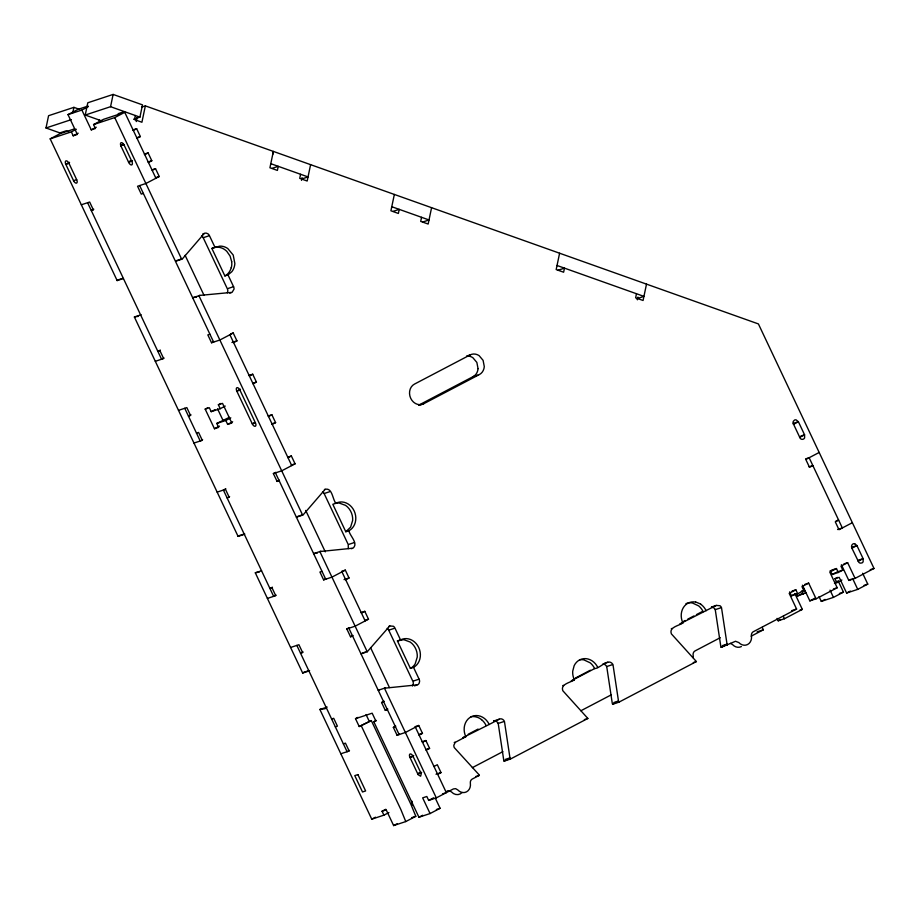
<?xml version="1.0" encoding="UTF-8"?>
<svg xmlns="http://www.w3.org/2000/svg" width="920" height="920" viewBox="0 0 920 920"><rect width="100%" height="100%" fill="white"/><g stroke="black" fill="none" stroke-linecap="round" stroke-linejoin="round"><path stroke-width="1.38" d="M59.823 132.894L46 127.972L48.576 115.701L73.91 107.352L79.637 109.388M72.76 112.803L73.91 107.352M101.763 120.934L85.226 115.046L87.791 102.775L113.126 94.426L142.496 104.868L139.932 117.139L133.676 119.197M85.226 115.046L110.561 106.697L113.126 94.426M135.332 115.506L134.47 119.588L141.921 122.245L145.349 105.88L758.413 323.932L874 568.457L855.071 578.381L848.815 580.439L841.397 564.742M136.24 121.578L137.091 117.484M272.722 154.48L273.366 151.409L269.928 167.773L277.38 170.418L278.242 166.324L271.998 168.383M300.587 174.282L299.724 178.365L307.176 181.021L310.603 164.657M301.495 180.355L302.07 177.629M394.346 194.442L390.919 210.795L398.372 213.452L399.222 209.357L392.966 211.416M421.567 217.304L420.704 221.398L428.156 224.043L431.584 207.69M559.601 253.218L556.174 269.571L563.626 272.216L564.477 268.134L558.233 270.192M636.479 293.744L635.628 297.827L643.068 300.483L646.507 284.13M637.399 299.816L637.974 297.091M231.242 267.57L230.793 268.996A15.226 13.144 71.8 0 1 226.895 274.574L224.882 275.931L211.887 248.457L212.968 247.963A15.226 13.144 71.8 0 1 220.719 247.664L222.065 248.147A15.329 13.236 71.8 0 1 226.872 251.436L230.08 256.07L231.656 261.556M227.367 292.813L227.792 291.168A4.381 3.783 71.8 0 0 227.32 288.742L203.205 237.716A4.381 3.783 71.8 0 0 201.641 235.853M348.289 548.642L348.243 544.559L324.127 493.534L322.575 491.671M224.882 275.931L227.999 274.907L231.851 271.688A15.237 13.167 71.8 0 0 234.853 263.557L233.208 255.035L227.746 248.515A15.237 13.167 71.8 0 0 219.776 246.134L215.015 247.434L209.449 235.658A4.37 3.772 71.8 0 0 207.908 233.806L206.39 233.162A4.37 3.772 71.8 0 0 204.251 233.484L182.597 258.635A4.393 3.795 71.8 0 1 181.953 259.164L175.708 261.222A4.393 3.795 71.8 0 0 176.341 260.693L181.033 259.141M413.517 667.356A15.226 13.144 71.8 0 0 418.715 647.496A15.226 13.144 71.8 0 0 400.534 639.906L394.967 628.13A4.381 3.783 71.8 0 0 393.415 626.267L389.781 625.956L367.241 651.774L319.861 551.551L353.004 548.182C358.834 543.352 349.577 535.693 348.933 530.725A15.249 13.167 71.8 0 0 354.142 510.864A15.249 13.167 71.8 0 0 335.938 503.251C332.557 499.847 332.499 487.404 325.185 489.302L303.324 514.648A4.381 3.783 71.8 0 1 302.645 515.12L296.389 517.178A4.381 3.783 71.8 0 0 297.079 516.707L301.955 514.97M335.938 503.251L332.822 504.286L345.805 531.76L350.589 527.183L352.659 520.398A15.249 13.179 71.8 0 0 345.575 505.379L339.169 503.022A15.249 13.179 71.8 0 0 334.834 503.458M123.406 278.518L117.15 280.577L50.175 138.862L71.346 131.882L73.197 135.803L77.36 134.435L67.999 114.62L78.016 109.365L88.113 106.03M67.999 114.62L81.88 110.043L88.147 106.754M50.175 138.862L60.191 133.607L74.75 128.811M71.346 131.882L76.36 129.26M93.564 124.568L103.58 119.312L124.752 112.332L114.735 117.587L93.564 124.568L95.415 128.489L91.252 129.858L81.88 110.043M73.197 135.803L78.212 133.181M91.252 129.858L96.255 127.236M69.575 162.357L65.814 164.335L73.554 180.688A3.266 1.633 62.3 0 0 76.509 183.114A3.266 1.633 62.3 0 0 76.67 179.653L68.942 163.3A3.266 1.633 62.3 0 0 65.987 160.873A3.266 1.633 62.3 0 0 65.826 164.335L68.942 163.3M133.32 130.445L136.654 128.696L140.369 136.551L137.023 138.299M120.75 145.613L123.878 144.578L131.859 161.46A3.266 1.633 62.3 0 1 131.686 164.921A3.266 1.633 62.3 0 1 128.743 162.495L120.75 145.613L123.188 144.337M130.916 160.689L128.489 161.966L131.606 160.931M128.743 162.495L132.503 160.528M144.75 154.652L148.097 152.904L151.811 160.747L148.465 162.506M152.202 170.407L155.537 168.647L159.252 176.502L145.889 183.505L137.563 186.254L141.277 194.097L143.359 193.418M93.794 209.254L91.287 210.577L93.368 209.886L89.665 202.032L81.328 204.78M160.356 350.072L157.849 351.382L159.93 350.692L163.645 358.547L155.308 361.296M163.99 357.96L161.564 359.225L87.584 202.722M209.909 334.224L207.828 334.903L211.542 342.757L213.923 341.504M233.599 342.608L236.946 340.86L233.231 333.005L219.868 340.009L211.542 342.757M249.377 375.969L252.712 374.221L256.427 382.065L253.08 383.824M190.969 414.828L188.462 416.139L190.543 415.449L186.829 407.606L178.503 410.354M240.453 389.217L236.808 391.126L252.275 423.832A3.266 1.633 62.3 0 0 255.231 426.27A3.266 1.633 62.3 0 0 255.403 422.809L239.936 390.103A3.266 1.633 62.3 0 0 236.98 387.676A3.266 1.633 62.3 0 0 236.819 391.126L239.936 390.103M229.367 417.335L216.763 423.441L218.626 427.363L214.463 428.743L205.183 409.112L207.69 407.801M225.239 406.065L220.225 408.698L218.373 404.765L220.88 403.454M205.183 409.112L209.346 407.744L211.197 411.666L214.958 409.699M216.763 423.441L225.791 420.463L230.805 417.841M214.463 428.743L219.466 426.109M225.791 420.463L227.642 424.396L232.656 421.762M202.641 439.725L200.203 440.99L184.748 408.284M254.702 422.567L252.275 423.832L255.392 422.809M268.548 416.53L271.883 414.77L275.597 422.625L272.251 424.373M470.12 354.936L414.425 384.123A10.89 9.407 71.8 0 0 410.711 398.303A10.89 9.407 71.8 0 0 423.706 403.753L479.389 374.555A10.89 9.407 71.8 0 0 484.288 366.597L483.103 360.364L479.113 355.637A10.89 9.407 71.8 0 0 470.12 354.936L466.601 356.097M225.825 488.784L223.399 490.061L273.642 596.344L276.069 595.079M288.017 457.734L291.364 455.986L295.078 463.829L281.704 470.833L273.378 473.581L277.092 481.436L279.174 480.746M229.62 496.593L227.113 497.904L229.195 497.214L225.48 489.371L217.154 492.119M273.378 473.581L275.77 472.328M418.726 405.145L473.144 376.613L477.825 375.072M277.092 481.436L279.484 480.182M272.446 587.19L269.939 588.501L272.021 587.811L275.724 595.665L267.398 598.414M322 571.343L319.918 572.021L323.633 579.876L326.128 578.565M345.69 579.726L349.025 577.978L345.322 570.124L331.959 577.127L323.633 579.876M361.456 613.088L364.803 611.34L368.506 619.183L355.143 626.186L346.817 628.935L350.531 636.789L352.613 636.099M303.048 651.946L300.541 653.257L302.634 652.567L298.919 644.724L290.582 647.473M346.817 628.935L349.324 627.624M350.531 636.789L353.038 635.467M793.385 424.361L798.399 421.739L796.122 419.876A3.289 2.841 71.8 0 0 794.5 420.095L793.339 421.337A3.289 2.841 71.8 0 0 793.04 423.142L800.285 438.472A3.254 2.806 71.8 0 0 801.826 439.311L802.401 439.357A3.254 2.806 71.8 0 0 804.62 437.851L804.574 434.827L798.399 421.739L793.316 423.407M799.56 437.448L804.574 434.815L800.825 436.057M819.179 452.467L805.805 459.482L809.519 467.325L812.855 465.577L809.117 466.808M387.4 709.688L385.308 710.378L381.604 702.523L384.111 701.212M388.918 812.544L383.904 815.166L382.041 811.244L386.216 809.876L393.633 825.573L405.777 821.571L415.805 816.316L410.906 804.321L371.323 720.59L359.214 726.535L355.511 718.681L358.018 717.37M385.308 710.378L387.815 709.056M359.214 726.535L371.323 720.59M435.539 798.64L440.105 808.3L430.077 813.556L418.945 817.236L373.796 721.728L376.303 720.418M419.129 735.08L422.464 733.332L418.749 725.477L405.386 732.481L397.06 735.23L393.357 727.386L395.738 726.133M349.508 750.432L347.081 751.709L296.838 645.403M397.06 735.23L399.452 733.976M422.522 742.279L425.868 740.531L429.582 748.374L426.202 750.145M852.369 522.686L839.005 529.702L835.291 521.847L838.626 520.099L836.13 520.915M413.724 755.469L409.963 757.436L418.174 774.744L420.647 776.216L421.245 773.731L413.091 756.412A3.266 1.633 62.3 0 0 410.136 753.974A3.266 1.633 62.3 0 0 409.963 757.436L413.091 756.412M468.176 734.275L478.101 729.065M575.46 678.029L590.352 670.22M682.755 621.793L685.227 620.494M687.711 619.183L693.921 615.94M696.405 614.629L702.604 611.386M602.887 663.998L605.164 664.677L606.717 666.54L612.237 703.064A4.335 3.749 71.8 0 0 612.628 704.26L618.872 702.202A4.335 3.749 71.8 0 1 618.481 701.005L612.961 664.481C608.212 657.236 600.472 668.38 594.619 668.598L571.24 680.857L574.356 679.822A15.283 13.202 71.8 0 1 572.723 671.163L574.16 665.678A15.283 13.202 71.8 0 1 585.89 658.639A15.283 13.202 71.8 0 1 597.839 667.563M679.765 623.956L716.3 605.418L719.934 605.728A4.244 3.668 71.8 0 1 721.498 607.591L727.019 644.103L722.327 645.656M493.626 721.004L494.35 720.889A4.381 3.783 71.8 0 1 498.203 723.453L503.711 759.954A4.335 3.749 71.8 0 0 504.102 761.15L510.347 759.092A4.335 3.749 71.8 0 1 509.956 757.896L504.436 721.372A4.335 3.737 71.8 0 0 499.238 719.198L489.21 724.454A15.226 13.156 71.8 0 0 475.996 715.542A15.249 13.167 71.8 0 0 464.657 725.213A15.226 13.156 71.8 0 0 465.83 736.713L455.227 742.359L453.847 745.211A4.381 3.783 71.8 0 0 454.319 747.649L478.848 774.536A4.393 3.795 71.8 0 1 479.331 775.353L472.282 779.044A4.335 3.749 71.8 0 0 470.35 782.023L470.361 783.311A8.705 7.521 71.8 0 1 466.543 791.844A8.705 7.521 71.8 0 1 457.769 789.912L455.653 788.658L453.376 788.946L436.31 797.893L428.674 800.411L426.822 796.49L422.659 797.858L430.077 813.556M574.356 679.822C570.791 682.548 560.084 683.928 562.844 690.759L587.857 718.451L510.347 759.092M695.6 602.071A15.145 13.087 71.8 0 0 683.33 607.648A15.145 13.087 71.8 0 0 682.893 622.932C679.328 625.646 668.621 627.026 671.381 633.869L696.394 661.56L618.872 702.202M420.129 772.524L417.691 773.789L420.819 772.765M417.921 774.272L421.682 772.306M433.941 766.498L437.31 764.727L441.013 772.581L437.678 774.329M851.851 547.25L856.934 545.572L863.109 558.659L863.155 561.683A3.289 2.841 71.8 0 1 862.017 562.913L860.361 563.143A3.289 2.841 71.8 0 1 858.82 562.316L851.92 548.205L856.934 545.572L854.668 543.708M855.071 578.381L847.642 562.683L840.96 566.191L842.823 570.112L838.315 572.47L836.464 568.548L829.782 572.056L837.2 587.753L816.086 598.817L808.668 583.119L801.987 586.626L803.838 590.548L797.709 593.756L795.857 589.835L789.176 593.331L796.593 609.04L753.353 631.706A4.335 3.749 71.8 0 0 751.421 634.685L751.444 635.973A8.705 7.521 71.8 0 1 747.615 644.506A8.705 7.521 71.8 0 1 738.841 642.574L735.529 641.263L721.165 647.358A4.335 3.749 71.8 0 1 720.762 646.162L715.254 609.649A4.244 3.668 71.8 0 0 713.69 607.786L711.413 607.108M789.613 591.894L791.464 595.815L795.144 593.894M830.208 570.607L832.071 574.528L835.44 572.757M858.107 561.28L863.109 558.659M382.041 811.244L385.802 809.278M327.186 707.089A4.37 3.772 71.8 0 0 326.151 707.422L319.895 709.481L371.749 819.179L375.509 817.201M796.26 594.193L797.192 596.16L802.091 593.584M472.362 767.648L502.86 751.663M580.899 710.757L611.397 694.772M720.256 637.698L695.048 650.923A4.347 3.76 71.8 0 0 693.128 655.189A8.705 7.521 71.8 0 1 693.174 657.754M797.192 596.16L805.885 592.813M841.88 580.014L836.878 582.647L835.015 578.726L837.522 577.403M835.808 582.268L838.315 580.957M428.674 800.411L433.688 797.789M504.102 761.15L509.185 758.482M612.628 704.26L616.446 702.259M721.165 647.358L727.03 644.287M802.424 585.178L809.841 600.875L814.809 598.276M848.815 580.439L851.345 579.117M777.067 618.389L778.205 620.804L780.585 619.551M751.157 636.192L763.347 629.809L762.197 627.394M778.205 620.804L784.449 618.746L802.32 609.373L794.903 593.676M393.633 825.573L397.394 823.607M819.019 596.562L821.295 601.393L825.056 599.414M821.295 601.393L833.451 597.379L843.467 592.123L838.327 581.256M418.945 817.236L422.694 815.258M835.015 578.726L839.189 577.346L846.607 593.043L850.367 591.077M846.607 593.043L857.739 589.375L867.767 584.12L862.626 573.252M397.417 640.929L403.765 639.664L410.147 642.022A15.249 13.167 71.8 0 1 417.254 657.053L415.184 663.826A15.249 13.167 71.8 0 1 410.4 668.426L397.417 640.929L400.534 639.906M46 127.972L71.334 119.623M59.857 132.905L66.102 130.835L68.793 131.801M118.174 113.689L124.418 111.619L155.917 178.25M141.599 107.123L145.349 105.88M132.905 129.938L136.654 128.696M136.62 137.781L140.369 136.551M144.348 154.135L148.097 152.904M73.554 180.688L76.67 179.653M148.062 161.989L151.811 160.747M153.042 169.475L155.537 168.647M155.503 177.732L159.252 176.502M301.783 178.986L308.039 176.927L270.79 163.679M202.687 234.002L204.251 233.484M203.205 237.716L208.667 235.911M211.887 248.457L215.015 247.434M118.036 279.91L122.716 278.369M244.789 534.048A4.37 3.772 71.8 0 1 244.329 534.336L238.084 536.394L134.377 317.009L140.622 314.95A4.37 3.772 71.8 0 1 141.128 314.732M227.999 274.907L233.565 286.683A4.381 3.783 71.8 0 1 234.036 289.11L232.081 292.353L199.973 295.389L192.694 297.792A4.37 3.772 71.8 0 1 193.729 297.447L196.512 297.195M422.763 222.019L429.019 219.96L391.77 206.712M228.102 288.477L233.565 286.683M229.736 293.123L231.299 292.617M230.736 333.834L233.231 333.005M231.943 342.504L236.946 340.86M248.963 375.452L252.712 374.221M252.678 383.306L256.427 382.065M218.373 404.765L222.536 403.397L231.817 423.016L227.642 424.396M211.197 411.666L220.225 408.698M196.5 433.147L198.582 432.457L202.296 440.312L193.959 443.06M268.134 416.012L271.883 414.77M636.651 298.793L643.942 296.389L557.025 265.489M271.848 423.855L275.597 422.625M419.025 405.294L423.706 403.753M287.615 457.217L291.364 455.986M291.329 465.072L295.078 463.829M324.403 489.566L325.185 489.302M324.127 493.534L329.601 491.74M243.65 534.186L238.958 535.727A4.37 3.772 71.8 0 1 238.084 536.394M345.805 531.76L348.933 530.725M309.603 670.519A4.37 3.772 71.8 0 1 308.924 670.99L302.68 673.049L255.311 572.827L261.556 570.768M320.896 551.218L313.616 553.61L317.446 553.012M349.025 544.306L354.499 542.501M351.452 548.688L352.233 548.435M341.573 571.366L345.322 570.124M344.034 579.623L349.025 577.978M805.586 458.907L809.151 457.723L842.341 527.942L837.579 529.517M361.054 612.57L364.803 611.34M364.757 620.425L368.506 619.183M388.999 626.209L389.781 625.956M387.171 628.325A4.381 3.783 71.8 0 1 388.723 630.188L394.185 628.383M308.246 670.841L303.554 672.382A4.37 3.772 71.8 0 1 302.68 673.049M365.378 652.004L360.985 653.832L367.241 651.774M410.4 668.403L413.528 667.38L419.094 679.155A4.381 3.783 71.8 0 1 419.566 681.582L419.129 683.226A4.37 3.772 71.8 0 1 417.599 684.825L384.456 688.206L436.31 797.893M385.491 687.861L378.212 690.264L379.247 689.931M413.62 680.949L419.094 679.155M414.483 685.86L416.817 685.089M331.625 718.991L333.707 718.313L337.41 726.156L335.328 726.846M381.604 702.523L383.686 701.833M355.511 718.681L372.163 713.195L375.877 721.038L373.796 721.728M711.62 606.958L712.39 606.706M713.023 606.498L716.3 605.418M843.893 563.925L847.642 562.683M858.429 560.199L861.936 559.049M831.461 570.193L836.464 568.548M715.254 609.649L720.716 607.844M680.811 623.622L682.893 622.932M836.567 572.171L842.823 570.112M832.071 574.528L838.315 572.47M804.919 584.349L808.668 583.119M671.301 628.705L672.083 628.44M792.108 591.065L795.857 589.835M801.343 591.365L803.838 590.548M791.464 595.815L797.709 593.756M870.251 569.698L874 568.457M343.367 743.855L345.448 743.164L349.163 751.019L340.837 753.768M393.357 727.386L395.439 726.696M834.463 583.441L836.878 582.647M604.486 663.389L607.775 662.308M415 726.719L418.749 725.477M833.451 588.984L837.2 587.753M606.717 666.54L612.179 664.746M809.841 600.875L816.086 598.817M839.419 593.469L843.467 592.123M864.053 585.35L867.767 584.12M562.775 685.595L563.558 685.342M791.602 610.684L796.593 609.04M418.715 734.562L422.464 733.332M799.825 610.202L802.32 609.373M422.119 741.761L425.868 740.531M757.091 631.867L763.347 629.809M493.775 721.004L499.238 719.198M489.21 724.454L462.702 737.748L465.83 736.713M498.191 723.431L503.654 721.636M425.834 749.616L429.582 748.374M693.266 662.595L696.394 661.56M454.238 742.486L455.02 742.233M613.801 702.546L618.481 701.005M584.349 719.612L587.857 718.451M436.022 774.226L441.013 772.581M505.264 759.437L509.956 757.896M475.812 776.503L479.331 775.353M442.508 793.902L446.338 792.637L415.414 727.225M371.749 819.179L383.904 815.166M411.757 817.65L415.805 816.316M436.39 809.531L440.105 808.3M447.131 791.005L448.201 790.671M138.207 316.411L135.412 316.675A4.37 3.772 71.8 0 0 134.377 317.009M259.13 572.228L256.335 572.493A4.37 3.772 71.8 0 0 255.311 572.827M325.116 708.745L320.93 709.147A4.37 3.772 71.8 0 0 319.895 709.481M695.681 601.979L700.706 604.072M110.561 106.697L139.932 117.139M730.48 643.379L732.596 644.632A8.705 7.521 71.8 0 0 741.37 646.564M449.397 790.717L451.524 791.97A8.705 7.521 71.8 0 0 462.104 792.511M852.61 578.507L857.739 589.375M830.024 590.134L833.451 597.379M803.505 588.351L805.667 592.928M802.044 591.157L803.436 594.101M783.311 616.331L784.449 618.746M388.723 630.188L412.838 681.214A4.381 3.783 71.8 0 1 413.31 683.64L412.884 685.285A4.381 3.783 71.8 0 1 412.447 685.998M229.896 334.753L291.732 465.577M341.975 571.872L365.171 620.931M185.127 255.334L204.056 295.377M305.716 510.439L325.289 551.851M370.553 647.599L389.447 687.562M114.735 117.587L181.711 259.302M302.645 515.12L198.939 295.734A4.37 3.772 71.8 0 1 199.973 295.389M139.644 185.564L213.624 342.067M275.459 472.891L325.703 579.186M348.898 628.256L399.142 734.551M98.934 119.646L100.096 122.13M366.056 714.553L369.242 721.28M217.522 408.767L223.318 421.026M361.296 725.845L400.878 809.577L405.777 821.571M851.92 548.205L851.575 546.974A3.289 2.841 71.8 0 1 851.874 545.18L852.184 544.674A3.289 2.841 71.8 0 1 854.692 543.697M478.032 368.632L476.859 362.422L472.857 357.696A10.89 9.407 71.8 0 0 467.417 356.063M412.034 801.239A4.347 3.76 71.8 0 0 412.056 802.527A8.705 7.521 71.8 0 1 412.091 805.092M117.829 280.105A4.37 3.772 71.8 0 1 117.15 280.577M121.003 146.142A3.266 1.633 62.3 0 1 121.175 142.68A3.266 1.633 62.3 0 1 124.131 145.107M727.409 645.299A4.335 3.749 71.8 0 1 727.019 644.103M478.043 368.655A10.89 9.407 71.8 0 1 473.156 376.636M470.971 716.795A15.214 13.144 71.8 0 1 475.352 716.772L477.537 717.358A15.352 13.259 71.8 0 1 481.597 719.693M481.551 719.67A15.214 13.144 71.8 0 1 486.093 725.512M703.156 611.696A15.295 13.213 71.8 0 0 698.659 605.9L692.426 602.98A15.249 13.167 71.8 0 0 685.963 603.635M700.603 604.164A15.145 13.087 71.8 0 1 706.134 610.707M594.619 668.598A15.099 13.052 71.8 0 0 590.122 662.791L583.889 659.87A15.237 13.156 71.8 0 0 579.508 659.904M231.702 261.648A15.329 13.236 71.8 0 1 231.299 267.674M357.903 774.594L354.775 775.629L362.503 791.982L365.631 790.947L357.903 774.594"/></g></svg>
